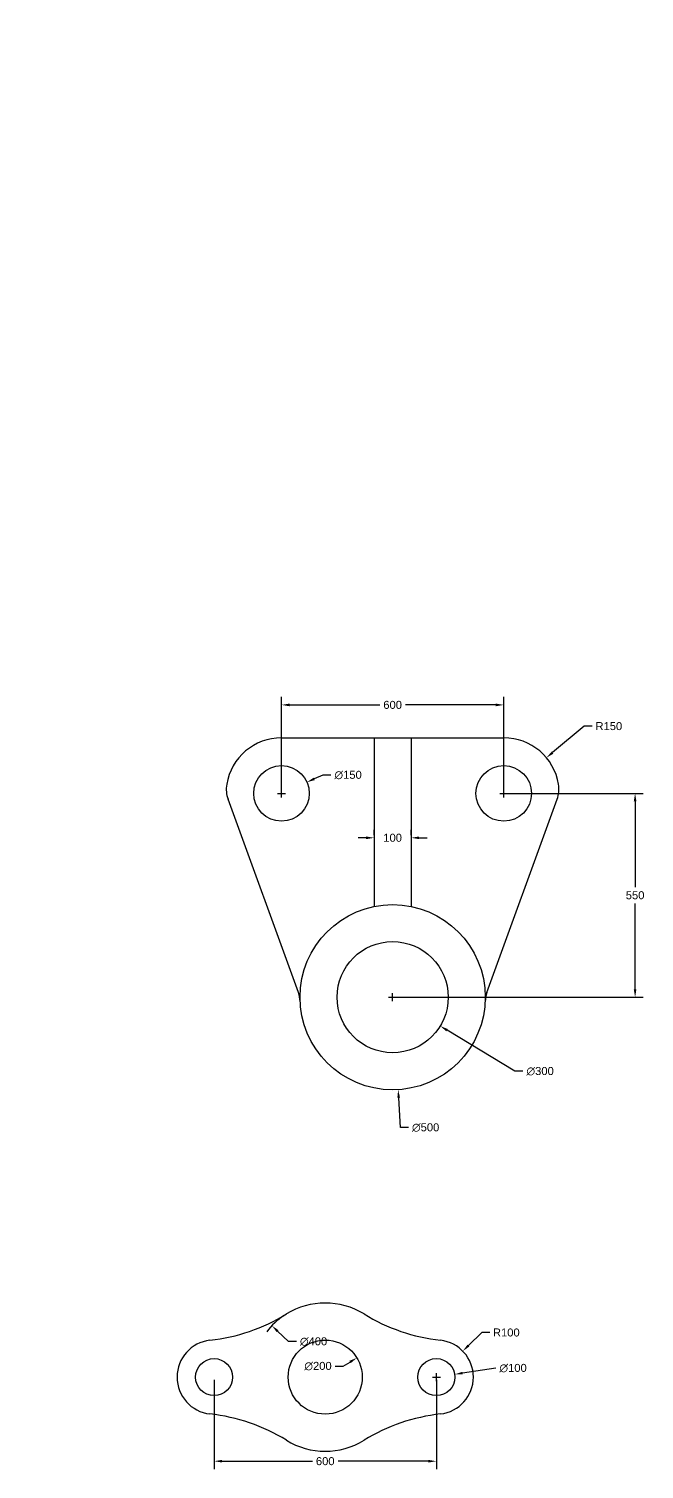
# Model space of a CAD drawing. Header units: millimetres. Extents: x -642 to 10240, y -4341 to 2988.
# Drawn here: x 8579 to 10240, y -1054 to 2833 of the extents above; entities that cross this region are included whole.
import ezdxf

# ---------------------------------------------------------------- set-up
doc = ezdxf.new("R2010")
doc.units = ezdxf.units.MM
doc.styles.get("Standard").update_dxf_attribs({"font": 'arial.ttf'})
doc.dimstyles.get("Standard").update_dxf_attribs({"dimscale": 120, "dimtxt": 0.18, "dimasz": 0.18, "dimexe": 0.18, "dimexo": 0.0625, "dimgap": 0.09, "dimtad": 0, "dimtih": 1, "dimtoh": 1, "dimdec": 0, "dimzin": 0, "dimdsep": 46, "dimtxsty": 'Standard', "dimcen": 0.09, "dimadec": 0, "dimazin": 0, "dimtfac": 1, "dimtdec": 0, "dimtofl": 0, "dimtmove": 0, "dimatfit": 3, "dimfxl": 1, "dimtolj": 1, "dimtzin": 0, "dimarcsym": 0})

# ---------------------------------------------------------------- blocks, each defined once
blk = doc.blocks.new('*D82')
at = {"color": 0, "lineweight": -2, "transparency": 16777216}
for p, q in [((9868.4, 770), (10237.1, 770)), ((10215.5, 748.4), (10215.5, 516.8)), ((10215.5, 241.6), (10215.5, 473.1)), ((9568.4, 220), (10237.1, 220))]:
    blk.add_line(p, q, dxfattribs=at)
at = {"color": 0, "transparency": 16777216}
for points in [[(10211.9, 748.4), (10219.1, 748.4), (10215.5, 770)], [(10211.9, 241.6), (10219.1, 241.6), (10215.5, 220)]]:
    blk.add_solid(points, dxfattribs=at)
at = {"layer": 'Defpoints', "color": 0, "transparency": 16777216}
for p in [(9860.9, 770), (10215.5, 770), (9560.9, 220)]:
    blk.add_point(p, dxfattribs=at)
at = {"color": 0, "transparency": 16777216, "insert": (10215.5, 495), "char_height": 21.6, "attachment_point": 5}
blk.add_mtext('\\A1;550', dxfattribs=at)
blk = doc.blocks.new('*D83')
at = {"color": 0, "lineweight": -2, "transparency": 16777216}
for p, q in [((9260.9, 777.5), (9260.9, 1030.4)), ((9860.9, 777.5), (9860.9, 1030.4)), ((9282.5, 1008.8), (9526.2, 1008.8)), ((9839.3, 1008.8), (9595.6, 1008.8))]:
    blk.add_line(p, q, dxfattribs=at)
at = {"color": 0, "transparency": 16777216}
for points in [[(9282.5, 1012.4), (9282.5, 1005.2), (9260.9, 1008.8)], [(9839.3, 1012.4), (9839.3, 1005.2), (9860.9, 1008.8)]]:
    blk.add_solid(points, dxfattribs=at)
at = {"layer": 'Defpoints', "color": 0, "transparency": 16777216}
for p in [(9860.9, 1008.8), (9260.9, 770), (9860.9, 770)]:
    blk.add_point(p, dxfattribs=at)
at = {"color": 0, "transparency": 16777216, "insert": (9560.9, 1008.8), "char_height": 21.6, "attachment_point": 5}
blk.add_mtext('\\A1;600', dxfattribs=at)
blk = doc.blocks.new('*D84')
at = {"color": 0, "lineweight": -2, "transparency": 16777216}
for p, q in [((9510.9, 657.7), (9510.9, 671.8)), ((9610.9, 657.7), (9610.9, 671.8)), ((9489.3, 650.2), (9467.7, 650.2)), ((9632.5, 650.2), (9654.1, 650.2))]:
    blk.add_line(p, q, dxfattribs=at)
at = {"color": 0, "transparency": 16777216}
for points in [[(9489.3, 653.8), (9489.3, 646.6), (9510.9, 650.2)], [(9632.5, 653.8), (9632.5, 646.6), (9610.9, 650.2)]]:
    blk.add_solid(points, dxfattribs=at)
at = {"layer": 'Defpoints', "color": 0, "transparency": 16777216}
for p in [(9510.9, 650.2), (9610.9, 650.2), (9610.9, 650.2)]:
    blk.add_point(p, dxfattribs=at)
at = {"color": 0, "transparency": 16777216, "insert": (9560.9, 650.2), "char_height": 21.6, "attachment_point": 5}
blk.add_mtext('\\A1;100', dxfattribs=at)
blk = doc.blocks.new('*D85')
at = {"color": 0, "lineweight": -2, "transparency": 16777216}
for p, q in [((10078.1, 951.5), (9992.6, 880)), ((10099.7, 951.5), (10078.1, 951.5)), ((9860.9, 759.2), (9860.9, 780.8)), ((9850.1, 770), (9871.7, 770))]:
    blk.add_line(p, q, dxfattribs=at)
at = {"color": 0, "transparency": 16777216}
blk.add_solid([(9990.2, 882.8), (9994.9, 877.2), (9976, 866.2)], dxfattribs=at)
at = {"layer": 'Defpoints', "color": 0, "transparency": 16777216}
for p in [(9976, 866.2), (9860.9, 770)]:
    blk.add_point(p, dxfattribs=at)
at = {"color": 0, "transparency": 16777216, "insert": (10144.6, 951.5), "char_height": 21.6, "attachment_point": 5}
blk.add_mtext('\\A1;R150', dxfattribs=at)
blk = doc.blocks.new('*D86')
at = {"color": 0, "lineweight": -2, "transparency": 16777216}
for p, q in [((9372.7, 819.5), (9349.2, 809.1)), ((9394.3, 819.5), (9372.7, 819.5)), ((9260.9, 759.2), (9260.9, 780.8)), ((9250.1, 770), (9271.7, 770))]:
    blk.add_line(p, q, dxfattribs=at)
at = {"color": 0, "transparency": 16777216}
blk.add_solid([(9347.8, 812.4), (9350.7, 805.8), (9329.5, 800.3)], dxfattribs=at)
at = {"layer": 'Defpoints', "color": 0, "transparency": 16777216}
for p in [(9329.5, 800.3), (9192.3, 739.6)]:
    blk.add_point(p, dxfattribs=at)
at = {"color": 0, "transparency": 16777216, "insert": (9440.7, 819.5), "char_height": 21.6, "attachment_point": 5}
blk.add_mtext('\\A1;∅150', dxfattribs=at)
blk = doc.blocks.new('*D87')
at = {"color": 0, "lineweight": -2, "transparency": 16777216}
for p, q in [((9550.1, 220), (9571.7, 220)), ((9560.9, 209.2), (9560.9, 230.8)), ((9891.1, 20.1), (9707.7, 131.1)), ((9912.7, 20.1), (9891.1, 20.1))]:
    blk.add_line(p, q, dxfattribs=at)
at = {"color": 0, "transparency": 16777216}
blk.add_solid([(9709.6, 134.2), (9705.8, 128), (9689.2, 142.3)], dxfattribs=at)
at = {"layer": 'Defpoints', "color": 0, "transparency": 16777216}
for p in [(9432.6, 297.6), (9689.2, 142.3)]:
    blk.add_point(p, dxfattribs=at)
at = {"color": 0, "transparency": 16777216, "insert": (9959.1, 20.1), "char_height": 21.6, "attachment_point": 5}
blk.add_mtext('\\A1;∅300', dxfattribs=at)
blk = doc.blocks.new('*D88')
at = {"color": 0, "lineweight": -2, "transparency": 16777216}
for p, q in [((9550.1, 220), (9571.7, 220)), ((9560.9, 209.2), (9560.9, 230.8)), ((9582.1, -131.8), (9577.2, -51.2)), ((9603.7, -131.8), (9582.1, -131.8))]:
    blk.add_line(p, q, dxfattribs=at)
at = {"color": 0, "transparency": 16777216}
blk.add_solid([(9580.8, -50.9), (9573.6, -51.4), (9575.9, -29.6)], dxfattribs=at)
at = {"layer": 'Defpoints', "color": 0, "transparency": 16777216}
for p in [(9545.9, 469.5), (9575.9, -29.6)]:
    blk.add_point(p, dxfattribs=at)
at = {"color": 0, "transparency": 16777216, "insert": (9650, -131.8), "char_height": 21.6, "attachment_point": 5}
blk.add_mtext('\\A1;∅500', dxfattribs=at)
blk = doc.blocks.new('*D142')
at = {"color": 0, "lineweight": -2, "transparency": 16777216}
for p, q in [((9801.3, -685), (9765.6, -720)), ((9822.9, -685), (9801.3, -685)), ((9668.1, -805.3), (9689.7, -805.3)), ((9678.9, -816.1), (9678.9, -794.5))]:
    blk.add_line(p, q, dxfattribs=at)
at = {"color": 0, "transparency": 16777216}
blk.add_solid([(9763.1, -717.5), (9768.1, -722.6), (9750.2, -735.2)], dxfattribs=at)
at = {"layer": 'Defpoints', "color": 0, "transparency": 16777216}
for p in [(9750.2, -735.2), (9678.9, -805.3)]:
    blk.add_point(p, dxfattribs=at)
at = {"color": 0, "transparency": 16777216, "insert": (9867.8, -685), "char_height": 21.6, "attachment_point": 5}
blk.add_mtext('\\A1;R100', dxfattribs=at)
blk = doc.blocks.new('*D143')
at = {"color": 0, "lineweight": -2, "transparency": 16777216}
for p, q in [((9668.1, -805.3), (9689.7, -805.3)), ((9678.9, -816.1), (9678.9, -794.5)), ((9839.8, -781.1), (9749.7, -794.6))]:
    blk.add_line(p, q, dxfattribs=at)
at = {"color": 0, "transparency": 16777216}
blk.add_solid([(9749.2, -791.1), (9750.2, -798.2), (9728.3, -797.8)], dxfattribs=at)
at = {"layer": 'Defpoints', "color": 0, "transparency": 16777216}
for p in [(9629.5, -812.7), (9728.3, -797.8)]:
    blk.add_point(p, dxfattribs=at)
at = {"color": 0, "transparency": 16777216, "insert": (9886.1, -781.1), "char_height": 21.6, "attachment_point": 5}
blk.add_mtext('\\A1;∅100', dxfattribs=at)
blk = doc.blocks.new('*D144')
at = {"color": 0, "lineweight": -2, "transparency": 16777216}
for p, q in [((9279.4, -709.3), (9250.5, -681.4)), ((9301, -709.3), (9279.4, -709.3))]:
    blk.add_line(p, q, dxfattribs=at)
blk.add_arc((9378.9, -805.3), 200, 123.7367, 142.2116, dxfattribs=at)
at = {"color": 0, "transparency": 16777216}
blk.add_solid([(9253, -678.8), (9248, -684), (9235, -666.4)], dxfattribs=at)
at = {"layer": 'Defpoints', "color": 0, "transparency": 16777216}
for p in [(9235, -666.4), (9522.8, -944.2)]:
    blk.add_point(p, dxfattribs=at)
at = {"color": 0, "transparency": 16777216, "insert": (9347.4, -709.3), "char_height": 21.6, "attachment_point": 5}
blk.add_mtext('\\A1;∅400', dxfattribs=at)
blk = doc.blocks.new('*D145')
at = {"color": 0, "lineweight": -2, "transparency": 16777216}
for p, q in [((9405.8, -775.7), (9427.4, -775.7)), ((9427.4, -775.7), (9445.9, -764.5))]:
    blk.add_line(p, q, dxfattribs=at)
at = {"color": 0, "transparency": 16777216}
blk.add_solid([(9444, -761.4), (9447.7, -767.6), (9464.3, -753.3)], dxfattribs=at)
at = {"layer": 'Defpoints', "color": 0, "transparency": 16777216}
for p in [(9464.3, -753.3), (9293.5, -857.3)]:
    blk.add_point(p, dxfattribs=at)
at = {"color": 0, "transparency": 16777216, "insert": (9359.4, -775.7), "char_height": 21.6, "attachment_point": 5}
blk.add_mtext('\\A1;∅200', dxfattribs=at)
blk = doc.blocks.new('*D146')
at = {"color": 0, "lineweight": -2, "transparency": 16777216}
for p, q in [((9078.9, -812.8), (9078.9, -1053.8)), ((9678.9, -812.8), (9678.9, -1053.8)), ((9100.5, -1032.2), (9344.2, -1032.2)), ((9657.3, -1032.2), (9413.6, -1032.2))]:
    blk.add_line(p, q, dxfattribs=at)
at = {"color": 0, "transparency": 16777216}
for points in [[(9100.5, -1028.6), (9100.5, -1035.8), (9078.9, -1032.2)], [(9657.3, -1028.6), (9657.3, -1035.8), (9678.9, -1032.2)]]:
    blk.add_solid(points, dxfattribs=at)
at = {"layer": 'Defpoints', "color": 0, "transparency": 16777216}
for p in [(9078.9, -805.3), (9678.9, -805.3), (9678.9, -1032.2)]:
    blk.add_point(p, dxfattribs=at)
at = {"color": 0, "transparency": 16777216, "insert": (9378.9, -1032.2), "char_height": 21.6, "attachment_point": 5}
blk.add_mtext('\\A1;600', dxfattribs=at)

msp = doc.modelspace()

# ---------------------------------------------------------------- linework, layer by layer
for p, q in [((9260.9, 920), (9860.9, 920)), ((9510.9, 920), (9510.9, 464.9)), ((9610.9, 920), (9610.9, 464.9)), ((9306.4, 232.3), (9116.7, 754.1)), ((9815.4, 232.3), (10005.1, 754.1))]:
    msp.add_line(p, q)
for centre, radius in [((9260.9, 770), 75), ((9860.9, 770), 75), ((9560.9, 220), 250), ((9560.9, 220), 150), ((9378.9, -805.3), 100), ((9078.9, -805.3), 50), ((9678.9, -805.3), 50)]:
    msp.add_circle(centre, radius)
for centre, radius, start, end in [((7737, 1733.4), 1100, 167.4578, 167.4578), ((9260.9, 770), 150, 90, 170.5565), ((9860.9, 770), 150, 9.4435, 90), ((9191.8, 781.4), 80, 170.5565, 199.9831), ((9929.9, 781.4), 80, 340.0169, 9.4435), ((9231.2, 204.9), 80, 2.6116, 19.9831), ((9890.6, 204.9), 80, 160.0169, 177.3884), ((9378.9, -805.3), 200, 58.4119, 121.5881), ((9012.2, -209), 500, 276.3794, 301.5881), ((9745.6, -209), 500, 238.4119, 263.6206), ((9078.9, -805.3), 100, 96.3794, 263.6206), ((9678.9, -805.3), 100, 276.3794, 83.6206), ((9012.2, -1401.6), 500, 58.4119, 83.6206), ((9745.6, -1401.6), 500, 96.3794, 121.5881), ((9378.9, -805.3), 200, 238.4119, 301.5881)]:
    msp.add_arc(centre, radius, start, end)

# ---------------------------------------------------------------- dimensions: what is measured, and where the dimension line sits
for base, p1, p2, picture, middle in [((9860.9, 1008.8), (9260.9, 770), (9860.9, 770), '*D83', (9560.9, 1008.8)), ((9610.9, 650.2), (9510.9, 650.2), (9610.9, 650.2), '*D84', (9560.9, 650.2)), ((9678.9, -1032.2), (9078.9, -805.3), (9678.9, -805.3), '*D146', (9378.9, -1032.2))]:
    dim = msp.add_linear_dim(base=base, p1=p1, p2=p2, dimstyle='Standard')
    dim.commit()
    dim.dimension.update_dxf_attribs({"geometry": picture, "text_midpoint": middle})
for center, mpoint, picture, middle in [((9860.9, 770), (9976, 866.2), '*D85', (10144.6, 951.5)), ((9678.9, -805.3), (9750.2, -735.2), '*D142', (9867.8, -685))]:
    dim = msp.add_radius_dim(center=center, mpoint=mpoint, dimstyle='Standard')
    dim.commit()
    dim.dimension.update_dxf_attribs({"geometry": picture, "text_midpoint": middle, "dimtype": 164})
for p1, p2, picture, middle in [((9192.3, 739.6), (9329.5, 800.3), '*D86', (9440.7, 819.5)), ((9545.9, 469.5), (9575.9, -29.6), '*D88', (9650, -131.8)), ((9432.6, 297.6), (9689.2, 142.3), '*D87', (9959.1, 20.1)), ((9522.8, -944.2), (9235, -666.4), '*D144', (9347.4, -709.3)), ((9293.5, -857.3), (9464.3, -753.3), '*D145', (9359.4, -775.7)), ((9629.5, -812.7), (9728.3, -797.8), '*D143', (9839.8, -781.1))]:
    dim = msp.add_diameter_dim_2p(p1=p1, p2=p2, dimstyle='Standard')
    dim.commit()
    dim.dimension.update_dxf_attribs({"geometry": picture, "text_midpoint": middle, "dimtype": 163})
dim = msp.add_linear_dim(base=(10215.5, 770), p1=(9560.9, 220), p2=(9860.9, 770), angle=90, dimstyle='Standard')
dim.commit()
dim.dimension.update_dxf_attribs({"geometry": '*D82', "text_midpoint": (10215.5, 495)})

doc.saveas('drawing.dxf')
